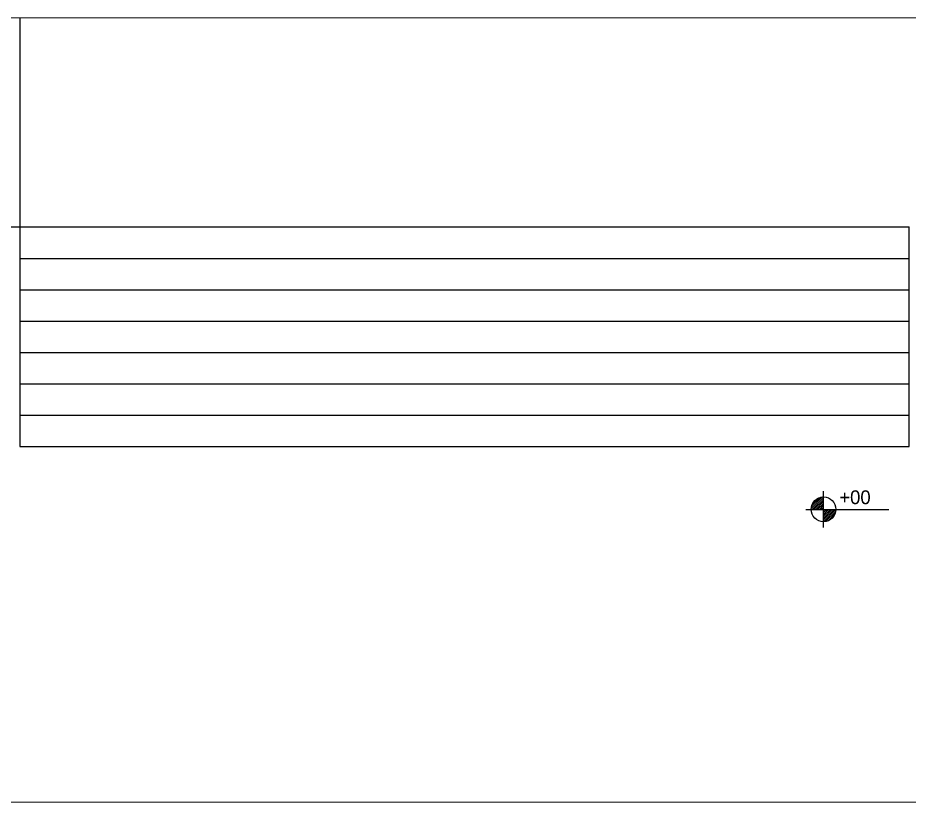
# Model space of a CAD drawing. Header units: millimetres. Extents: x 3079 to 579737, y 1565 to 1161826.
# Drawn here: x 148132 to 156652, y 1076023 to 1083523 of the extents above; entities that cross this region are included whole.
import ezdxf

# ---------------------------------------------------------------- set-up
doc = ezdxf.new("R2010")
doc.units = ezdxf.units.MM
doc.linetypes.add('DASHED2', pattern=[9.525, 6.35, -3.175])
doc.layers.add('A_ELE1', color=250, linetype='Continuous', lineweight=20)
doc.layers.add('ABOVE', color=252, linetype='DASHED2', lineweight=9)
doc.styles.add('ROMANS', font='', dxfattribs={"width": 0.8})
doc.styles.get('ROMANS').set_extended_font_data('VNI-Avo')

msp = doc.modelspace()

# ---------------------------------------------------------------- hatches: boundary and pattern name
at = {"linetype": 'ByBlock'}
h = msp.add_hatch(dxfattribs=at)
h.set_pattern_fill('ANSI31', color=0, scale=99.129689, style=0)
h.set_pattern_definition([(45, (138478.361, 1066116.684), (-8.7619094, 8.7619094), [])])
h.paths.add_polyline_path([(155951.4, 1078823.2), (155832.8, 1078823.2), (155832.8, 1078704.6, 0.414214)])
h.paths.add_polyline_path([(155832.8, 1078941.9, 0.414214), (155714.1, 1078823.2), (155832.8, 1078823.2)])

# ---------------------------------------------------------------- linework, layer by layer
for p, q in [((148151.5, 1083523.4), (148151.5, 1081523.4)), ((148151.5, 1083523.3), (148151.5, 1081523.3)), ((139950.7, 1081523.4), (148151.5, 1081523.4)), ((139950.7, 1081523.3), (148151.5, 1081523.3)), ((148151.5, 1081523.4), (156651.6, 1081523.4)), ((148151.5, 1081523.4), (148151.5, 1079423.4)), ((148151.5, 1081523.3), (156651.6, 1081523.3)), ((148151.5, 1081523.3), (148151.5, 1079423.3)), ((148151.5, 1081523.3), (148151.5, 1079423.3)), ((156651.6, 1079423.4), (156651.5, 1081523.4)), ((156651.6, 1079423.3), (156651.5, 1081523.3)), ((156651.6, 1079423.3), (156651.6, 1081523.3)), ((148151.5, 1081223.4), (156651.6, 1081223.4)), ((148151.5, 1081223.3), (156651.6, 1081223.3)), ((148151.5, 1080923.4), (156651.6, 1080923.4)), ((148151.5, 1080923.3), (156651.6, 1080923.3)), ((148151.5, 1080623.4), (156651.6, 1080623.4)), ((148151.5, 1080623.3), (156651.6, 1080623.3)), ((148151.5, 1080323.4), (156651.6, 1080323.4)), ((148151.5, 1080323.3), (156651.6, 1080323.3)), ((148151.5, 1080023.4), (156651.6, 1080023.4)), ((148151.5, 1080023.3), (156651.6, 1080023.3)), ((148151.5, 1079723.4), (156651.6, 1079723.4)), ((148151.5, 1079723.3), (156651.6, 1079723.3)), ((148151.5, 1079423.4), (156651.6, 1079423.4)), ((148151.5, 1079423.3), (156651.6, 1079423.3)), ((148151.5, 1079423.3), (156651.6, 1079423.3))]:
    msp.add_line(p, q)
at = {"color": 0, "linetype": 'ByBlock'}
for p, q in [((155832.8, 1078649.8), (155832.8, 1078996.7)), ((155664.6, 1078823.2), (156457.6, 1078823.2))]:
    msp.add_line(p, q, dxfattribs=at)
msp.add_circle((155832.8, 1078823.2), 118.6, dxfattribs=at)
at = {"layer": 'A_ELE1'}
for p, q in [((126651.5, 1083523.3), (166651.5, 1083523.3)), ((139950.7, 1081523.3), (148151.5, 1081523.3))]:
    msp.add_line(p, q, dxfattribs=at)
at = {"layer": 'ABOVE', "ltscale": 0.25}
msp.add_line((139950.7, 1076023.3), (170500.6, 1076023.3), dxfattribs=at)

# ---------------------------------------------------------------- texts
at = {"color": 0, "linetype": 'ByBlock', "style": 'ROMANS'}
msp.add_attdef('+00', (155983.6, 1078872.8), '0.00', height=132.17, dxfattribs=at)

doc.saveas('drawing.dxf')
